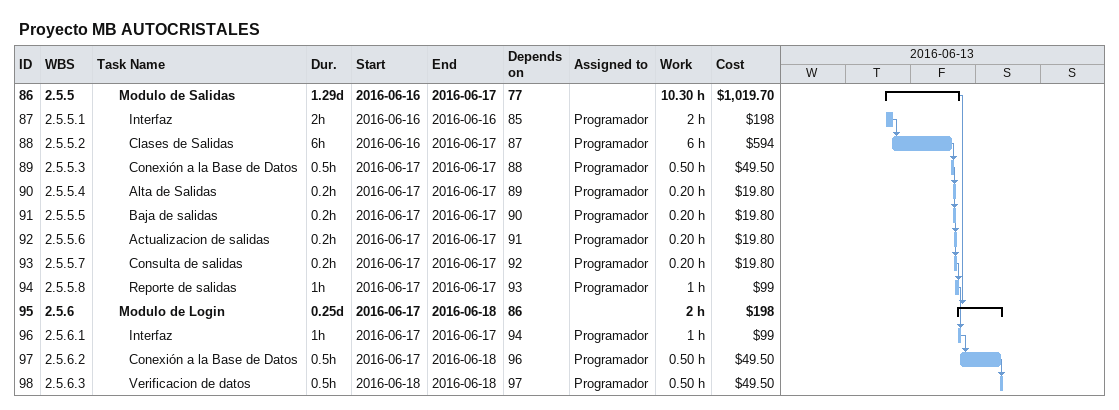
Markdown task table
Proyecto MB AUTOCRISTALES

| ID | WBS | Task | Duration | Start | Finish | Predecessors | Resources | Work (h) | Cost ($) |
|---|---|---|---|---|---|---|---|---|---|
| 86 | 2.5.5 | **Modulo de Salidas** | 1.29d | 2016-06-16 | 2016-06-17 | 77 |  | 10.30 | 1019.70 |
| 87 | 2.5.5.1 | Interfaz | 2h | 2016-06-16 | 2016-06-16 | 85 | Programador | 2 | 198 |
| 88 | 2.5.5.2 | Clases de Salidas | 6h | 2016-06-16 | 2016-06-17 | 87 | Programador | 6 | 594 |
| 89 | 2.5.5.3 | Conexión a la Base de Datos | 0.5h | 2016-06-17 | 2016-06-17 | 88 | Programador | 0.50 | 49.50 |
| 90 | 2.5.5.4 | Alta de Salidas | 0.2h | 2016-06-17 | 2016-06-17 | 89 | Programador | 0.20 | 19.80 |
| 91 | 2.5.5.5 | Baja de salidas | 0.2h | 2016-06-17 | 2016-06-17 | 90 | Programador | 0.20 | 19.80 |
| 92 | 2.5.5.6 | Actualizacion de salidas | 0.2h | 2016-06-17 | 2016-06-17 | 91 | Programador | 0.20 | 19.80 |
| 93 | 2.5.5.7 | Consulta de salidas | 0.2h | 2016-06-17 | 2016-06-17 | 92 | Programador | 0.20 | 19.80 |
| 94 | 2.5.5.8 | Reporte de salidas | 1h | 2016-06-17 | 2016-06-17 | 93 | Programador | 1 | 99 |
| 95 | 2.5.6 | **Modulo de Login** | 0.25d | 2016-06-17 | 2016-06-18 | 86 |  | 2 | 198 |
| 96 | 2.5.6.1 | Interfaz | 1h | 2016-06-17 | 2016-06-17 | 94 | Programador | 1 | 99 |
| 97 | 2.5.6.2 | Conexión a la Base de Datos | 0.5h | 2016-06-17 | 2016-06-18 | 96 | Programador | 0.50 | 49.50 |
| 98 | 2.5.6.3 | Verificacion de datos | 0.5h | 2016-06-18 | 2016-06-18 | 97 | Programador | 0.50 | 49.50 |
